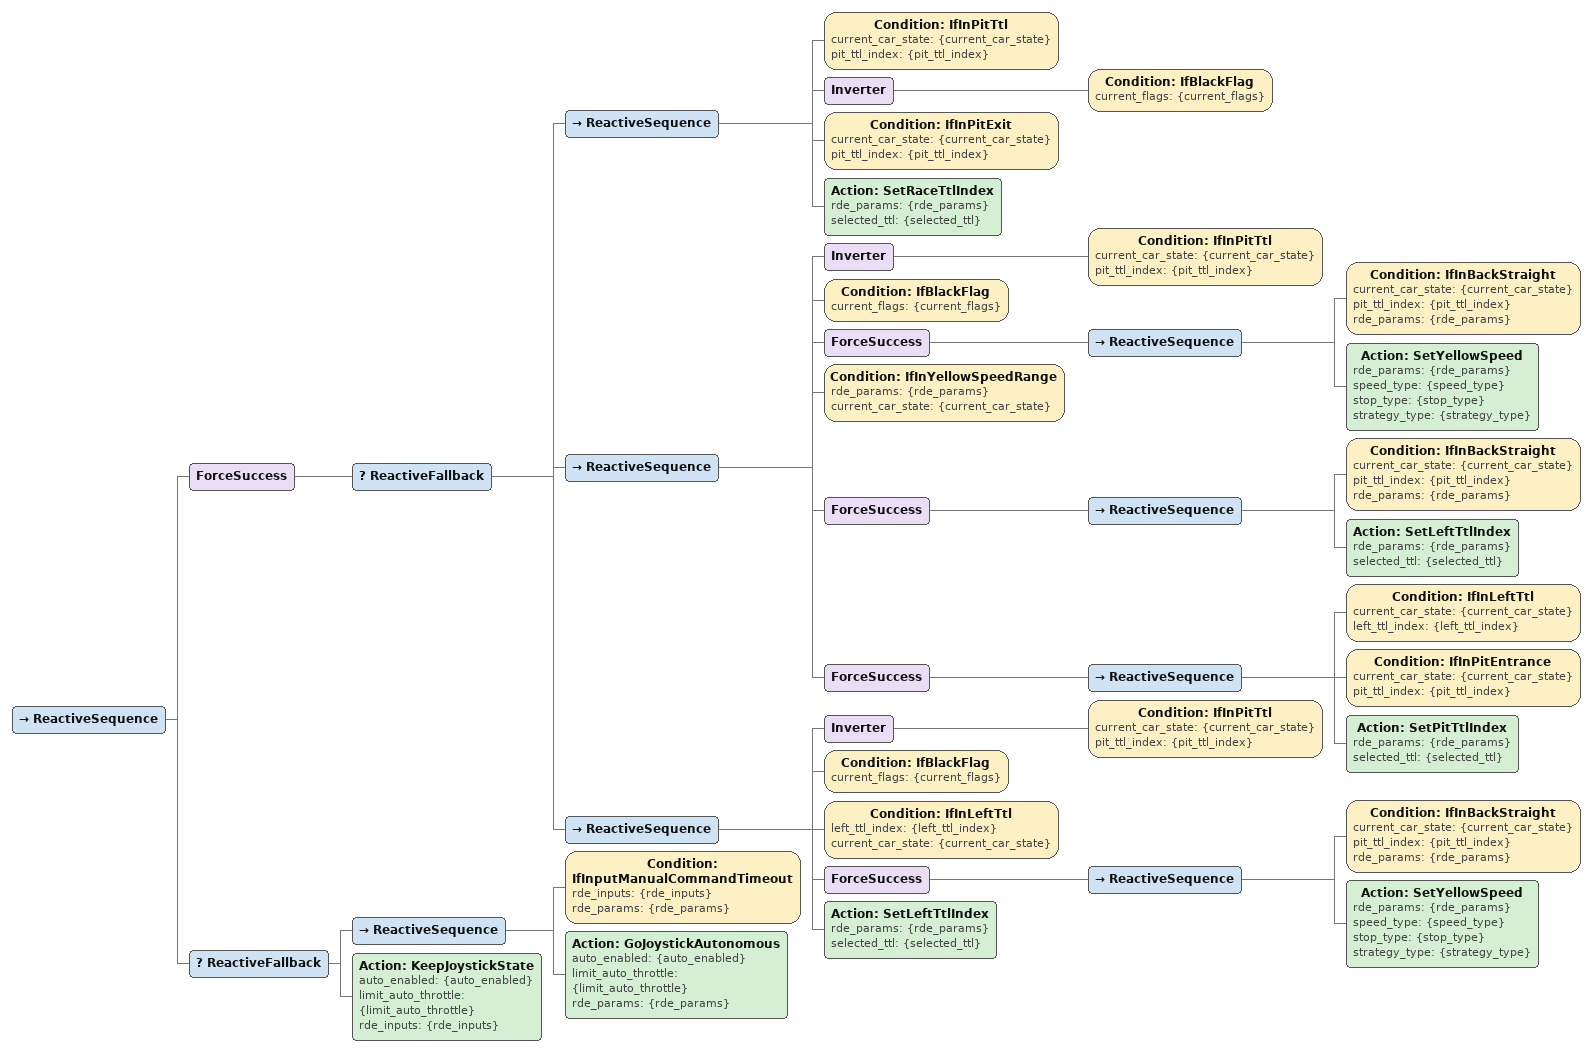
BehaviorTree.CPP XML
<ReactiveSequence>
	<!-- Enter and Exit pit ttl logic -->
	<ForceSuccess>
		<ReactiveFallback>
			<ReactiveSequence>
				<Condition ID="IfInPitTtl" current_car_state="{current_car_state}" pit_ttl_index="{pit_ttl_index}"/>
				<Inverter>
					<Condition ID="IfBlackFlag" current_flags="{current_flags}"/>
				</Inverter>
				<Condition ID="IfInPitExit" current_car_state="{current_car_state}" pit_ttl_index="{pit_ttl_index}"/>
				<Action ID="SetRaceTtlIndex" rde_params="{rde_params}" selected_ttl="{selected_ttl}"/>
			</ReactiveSequence>
			<ReactiveSequence>
				<Inverter>
					<Condition ID="IfInPitTtl" current_car_state="{current_car_state}" pit_ttl_index="{pit_ttl_index}"/>
				</Inverter>
				<Condition ID="IfBlackFlag" current_flags="{current_flags}"/>
				<ForceSuccess>
					<ReactiveSequence>
						<Condition ID="IfInBackStraight" current_car_state="{current_car_state}" pit_ttl_index="{pit_ttl_index}" rde_params="{rde_params}"/>
						<Action ID="SetYellowSpeed" rde_params="{rde_params}" speed_type="{speed_type}" stop_type="{stop_type}" strategy_type="{strategy_type}"/>
					</ReactiveSequence>
				</ForceSuccess>
				<Condition ID="IfInYellowSpeedRange" rde_params="{rde_params}" current_car_state="{current_car_state}"/>
				<ForceSuccess>
					<ReactiveSequence>
						<Condition ID="IfInBackStraight" current_car_state="{current_car_state}" pit_ttl_index="{pit_ttl_index}" rde_params="{rde_params}"/>
						<Action ID="SetLeftTtlIndex" rde_params="{rde_params}" selected_ttl="{selected_ttl}"/>
					</ReactiveSequence>
				</ForceSuccess>
				<ForceSuccess>
					<ReactiveSequence>
						<Condition ID="IfInLeftTtl" current_car_state="{current_car_state}" left_ttl_index="{left_ttl_index}"/>>
						<Condition ID="IfInPitEntrance" current_car_state="{current_car_state}" pit_ttl_index="{pit_ttl_index}"/>
						<Action ID="SetPitTtlIndex" rde_params="{rde_params}" selected_ttl="{selected_ttl}"/>
					</ReactiveSequence>
				</ForceSuccess>
			</ReactiveSequence>
			<ReactiveSequence>
				<Inverter>
					<Condition ID="IfInPitTtl" current_car_state="{current_car_state}" pit_ttl_index="{pit_ttl_index}"/>
				</Inverter>
				<Condition ID="IfBlackFlag" current_flags="{current_flags}"/>
				<Condition ID="IfInLeftTtl" left_ttl_index="{left_ttl_index}" current_car_state="{current_car_state}"/>
				<ForceSuccess>
					<ReactiveSequence>
						<Condition ID="IfInBackStraight" current_car_state="{current_car_state}" pit_ttl_index="{pit_ttl_index}" rde_params="{rde_params}"/>
						<Action ID="SetYellowSpeed" rde_params="{rde_params}" speed_type="{speed_type}" stop_type="{stop_type}" strategy_type="{strategy_type}"/>
					</ReactiveSequence>
				</ForceSuccess>
				<Action ID="SetLeftTtlIndex" rde_params="{rde_params}" selected_ttl="{selected_ttl}"/>
			</ReactiveSequence>
		</ReactiveFallback>
	</ForceSuccess>
	<!-- Set Autonomous and Limit Auto Throttle -->
	<ReactiveFallback>
		<ReactiveSequence>
			<Condition ID="IfInputManualCommandTimeout" rde_inputs="{rde_inputs}" rde_params="{rde_params}"/>
			<Action ID="GoJoystickAutonomous" auto_enabled="{auto_enabled}" limit_auto_throttle="{limit_auto_throttle}" rde_params="{rde_params}"/>
		</ReactiveSequence>
		<Action ID="KeepJoystickState" auto_enabled="{auto_enabled}" limit_auto_throttle="{limit_auto_throttle}" rde_inputs="{rde_inputs}"/>
	</ReactiveFallback>
</ReactiveSequence>
